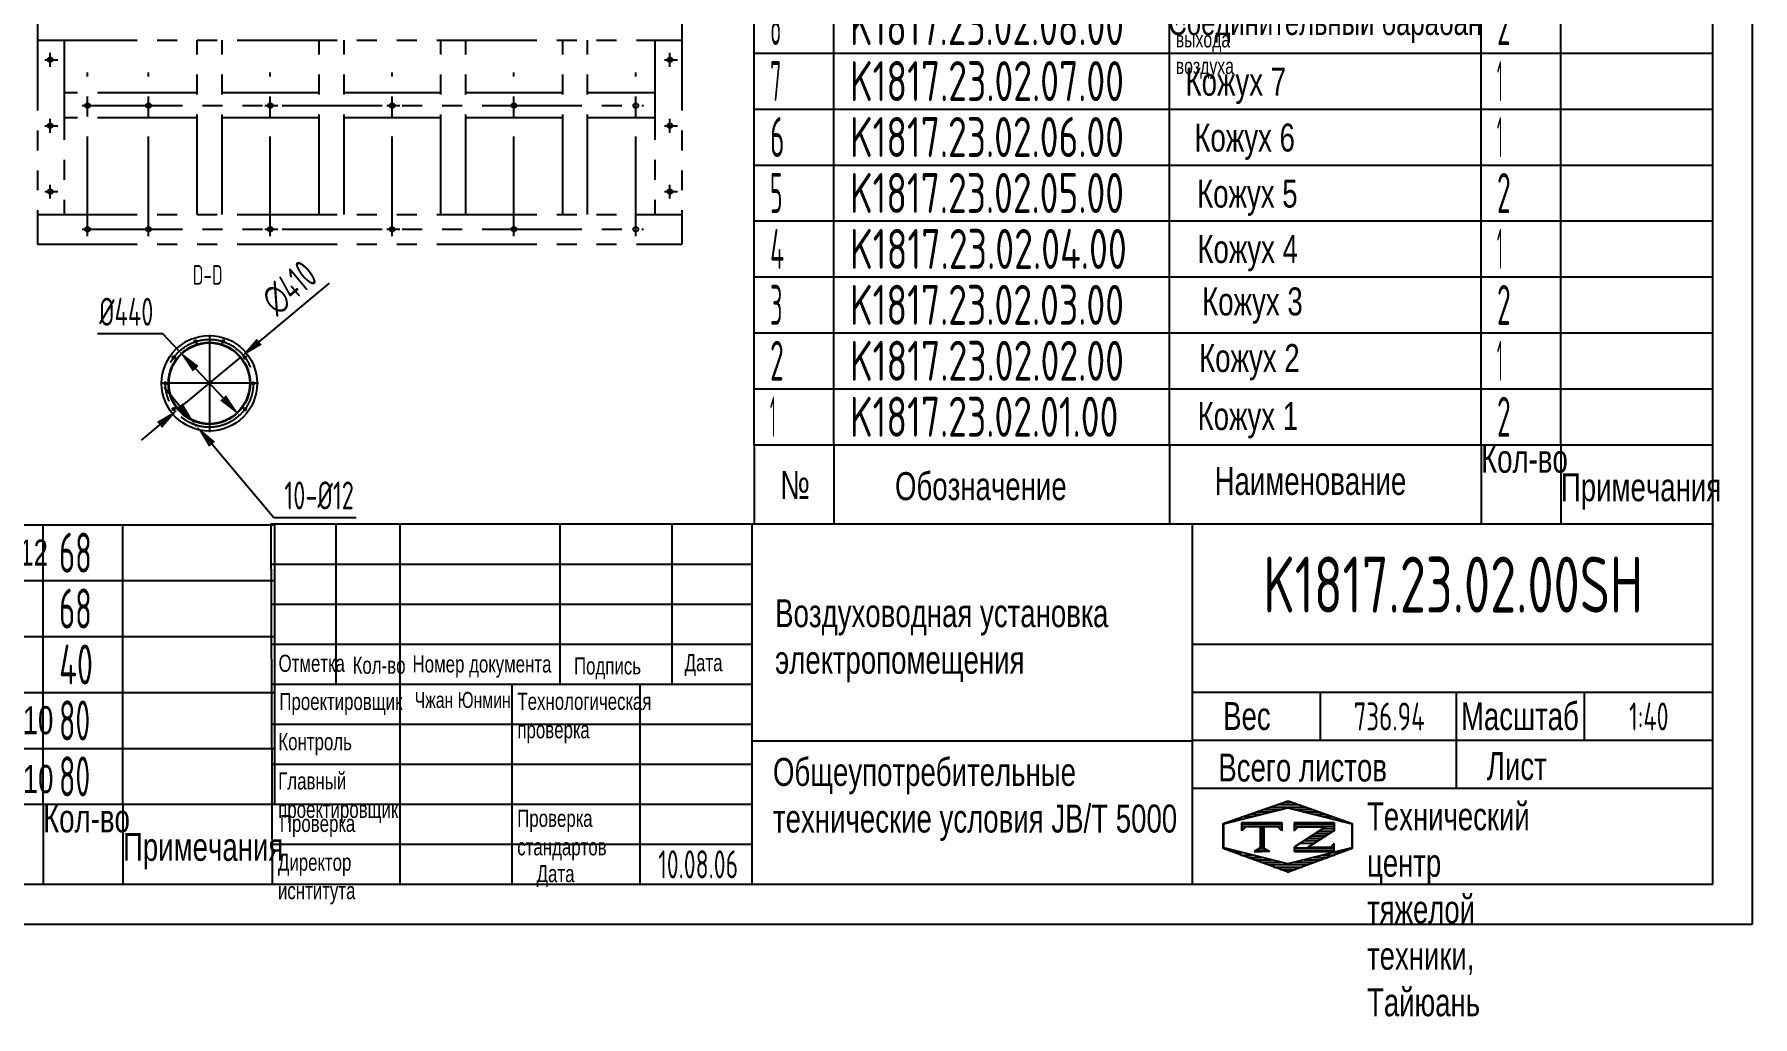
# Model space of a CAD drawing. Header units: millimetres. Extents: x 0 to 16800, y -462 to 11880.
# Drawn here: x 8196 to 16800, y -462 to 4454 of the extents above; entities that cross this region are included whole.
import ezdxf
from ezdxf.enums import TextEntityAlignment as Align

# ---------------------------------------------------------------- set-up
doc = ezdxf.new("R2010")
doc.units = ezdxf.units.MM
doc.header["$LTSCALE"] = 400
for name, pattern in [('F', [0.75, 0.5, -0.25]), ('G', [2, 1.25, -0.25, 0.25, -0.25]), ('K', [2.5, 1.25, -0.25, 0.25, -0.25, 0.25, -0.25])]:
    doc.linetypes.add(name, pattern=pattern)
for name, color, linetype in [('01', 7, 'Continuous'), ('02', 1, 'Continuous'), ('04', 2, 'F'), ('05', 142, 'G'), ('07', 6, 'K'), ('08', 1, 'Continuous'), ('11', 3, 'Continuous'), ('THICK', 7, 'Continuous')]:
    doc.layers.add(name, color=color, linetype=linetype)
doc.styles.get("Standard").update_dxf_attribs({"font": 'isocp', "width": 0.707, "bigfont": 'intecad.shx'})
doc.dimstyles.new('INTE', dxfattribs={"dimscale": 40, "dimtxt": 3.5, "dimasz": 3, "dimexe": 3, "dimexo": 0, "dimgap": 1, "dimtad": 1, "dimdec": 0, "dimdsep": 46, "dimtxsty": 'Standard', "dimcen": 0, "dimclrd": 1, "dimclre": 1, "dimclrt": 3, "dimaunit": 1, "dimadec": 0, "dimazin": 0, "dimtfac": 1, "dimtmove": 0, "dimatfit": 0, "dimfxl": 1, "dimarcsym": 0})
doc.dimstyles.new('inte_cir_cir7', dxfattribs={"dimscale": 40, "dimtxt": 3.5, "dimasz": 3, "dimexe": 3, "dimexo": 0, "dimgap": 1, "dimtad": 1, "dimtoh": 1, "dimdec": 0, "dimdsep": 46, "dimtxsty": 'Standard', "dimcen": 0, "dimclrd": 1, "dimclre": 1, "dimclrt": 3, "dimadec": 0, "dimazin": 0, "dimtfac": 1, "dimtdec": 0, "dimtmove": 0, "dimatfit": 2, "dimfxl": 1, "dimarcsym": 0})

# ---------------------------------------------------------------- blocks, each defined once
blk = doc.blocks.new('*D78')
at = {"layer": '08', "color": 1, "lineweight": -2}
for p, q in [((8923.1, 2594.4), (8845.5, 2686)), ((9000.6, 2502.9), (9008.4, 2493.7)), ((9086, 2402.2), (9395.8, 2036.4)), ((9395.8, 2036.4), (9808, 2036.4))]:
    blk.add_line(p, q, dxfattribs=at)
at = {"layer": '08', "color": 1}
for points in [[(8938.3, 2607.4), (8907.8, 2581.5), (9000.6, 2502.9)], [(9101.2, 2415.1), (9070.7, 2389.2), (9008.4, 2493.7)]]:
    blk.add_solid(points, dxfattribs=at)
at = {"layer": 'Defpoints', "color": 0}
for p in [(9000.6, 2502.9), (9008.4, 2493.7)]:
    blk.add_point(p, dxfattribs=at)
at = {"layer": '08', "color": 3, "insert": (9621.9, 2146.4), "char_height": 140, "attachment_point": 5}
blk.add_mtext('10-%%C12', dxfattribs=at)
blk = doc.blocks.new('*D79')
at = {"layer": '08', "color": 1, "lineweight": -2}
for p, q in [((8840, 2955.6), (8512.8, 2955.6)), ((8922, 2868), (8840, 2955.6)), ((9140.9, 2634.6), (9004.1, 2780.5))]:
    blk.add_line(p, q, dxfattribs=at)
at = {"layer": '08', "color": 1}
for points in [[(9018.7, 2794.1), (8989.5, 2766.8), (8922, 2868)], [(9155.5, 2648.2), (9126.3, 2620.9), (9223, 2547)]]:
    blk.add_solid(points, dxfattribs=at)
at = {"layer": 'Defpoints', "color": 0}
for p in [(8922, 2868), (9223, 2547)]:
    blk.add_point(p, dxfattribs=at)
at = {"layer": '08', "color": 3, "insert": (8656.4, 3065.6), "char_height": 140, "attachment_point": 5}
blk.add_mtext('%%C440', dxfattribs=at)
blk = doc.blocks.new('ERW')
at = {"layer": '07', "color": 6, "linetype": 'K'}
for p, q in [((42461.2, 803), (42461.2, -366)), ((45687.2, 803), (45687.2, -366)), ((42461.2, 655), (45687.2, 655)), ((42595.2, 655), (42595.2, -218)), ((43261.2, -218), (43261.2, 655)), ((43386.2, -218), (43386.2, 655)), ((43871.2, -218), (43871.2, 655)), ((43996.2, -218), (43996.2, 655)), ((44481.2, -218), (44481.2, 655)), ((44606.2, -218), (44606.2, 655)), ((45091.2, -218), (45091.2, 655)), ((45216.2, -218), (45216.2, 655)), ((45553.2, 655), (45553.2, -218)), ((42498.1, 556.5), (42563, 556.5)), ((42525.2, 521.4), (42525.2, 590.7)), ((45601.1, 556.5), (45666, 556.5)), ((45628.2, 521.4), (45628.2, 590.7)), ((42712.2, -327.1), (42712.2, 493.3)), ((43017.2, -327.1), (43017.2, 493.3)), ((43627.2, -327.1), (43627.2, 493.3)), ((44237.2, -327.1), (44237.2, 493.3)), ((44847.2, -327.1), (44847.2, 493.3)), ((45457.2, -327.1), (45457.2, 493.3)), ((43261.2, 391), (42595.2, 391)), ((42712.2, 291.9), (42712.2, 361.2)), ((43017.2, 291.9), (43017.2, 361.2)), ((43871.2, 391), (43386.2, 391)), ((43627.2, 291.9), (43627.2, 361.2)), ((44481.2, 391), (43996.2, 391)), ((44237.2, 291.9), (44237.2, 361.2)), ((45091.2, 391), (44606.2, 391)), ((44847.2, 291.9), (44847.2, 361.2)), ((45553.2, 391), (45216.2, 391)), ((45457.2, 291.9), (45457.2, 361.2)), ((42525.2, 191.4), (42525.2, 260.7)), ((43261.2, 266), (42595.2, 266)), ((42685.1, 327), (42750, 327)), ((42687.2, 327), (45495, 327)), ((42990.1, 327), (43055, 327)), ((43871.2, 266), (43386.2, 266)), ((43600.1, 327), (43665, 327)), ((44481.2, 266), (43996.2, 266)), ((44210.1, 327), (44275, 327)), ((45091.2, 266), (44606.2, 266)), ((44820.1, 327), (44885, 327)), ((45553.2, 266), (45216.2, 266)), ((45628.2, 191.4), (45628.2, 260.7)), ((42498.1, 226.5), (42563, 226.5)), ((45601.1, 226.5), (45666, 226.5)), ((42525.2, -138.6), (42525.2, -69.3)), ((45628.2, -138.6), (45628.2, -69.3)), ((42498.1, -103.5), (42563, -103.5)), ((45601.1, -103.5), (45666, -103.5)), ((42461.2, -218), (45687.2, -218)), ((42685.1, -292), (42750, -292)), ((42687.2, -292), (45495, -292)), ((42990.1, -292), (43055, -292)), ((43600.1, -292), (43665, -292)), ((44210.1, -292), (44275, -292)), ((44820.1, -292), (44885, -292)), ((42461.2, -366), (45687.2, -366))]:
    blk.add_line(p, q, dxfattribs=at)
for centre in [(42525.2, 556.5), (45628.2, 556.5), (42712.2, 327), (43017.2, 327), (43627.2, 327), (44237.2, 327), (44847.2, 327), (45457.2, 327), (42525.2, 226.5), (45628.2, 226.5), (42525.2, -103.5), (45628.2, -103.5), (42712.2, -292), (43017.2, -292), (43627.2, -292), (44237.2, -292), (44847.2, -292), (45457.2, -292)]:
    blk.add_circle(centre, 12, dxfattribs=at)
blk = doc.blocks.new('*D179')
at = {"layer": '08', "color": 1, "lineweight": -2}
for p, q in [((9322.1, 2915.6), (9673.5, 3208.6)), ((8915.1, 2576.2), (9230, 2838.8)), ((8822.9, 2499.4), (8730.7, 2422.5))]:
    blk.add_line(p, q, dxfattribs=at)
at = {"layer": '08', "color": 1}
for points in [[(9309.3, 2931), (9334.9, 2900.3), (9230, 2838.8)], [(8810.1, 2514.8), (8835.7, 2484), (8915.1, 2576.2)]]:
    blk.add_solid(points, dxfattribs=at)
at = {"layer": 'Defpoints', "color": 0}
for p in [(9230, 2838.8), (8915.1, 2576.2)]:
    blk.add_point(p, dxfattribs=at)
at = {"layer": '08', "color": 3, "insert": (9473.4, 3185), "char_height": 140, "attachment_point": 5, "rotation": 39.81932}
blk.add_mtext('∅410', dxfattribs=at)
blk = doc.blocks.new('*U190')
at = {"layer": '01'}
for points in [[(415, 5), (415, 292)], [(25, 5), (415, 5)]]:
    blk.add_lwpolyline(points, dxfattribs=at)
at = {"layer": '02'}
for points in [[(420, 0), (420, 297)], [(0, 0), (420, 0)]]:
    blk.add_lwpolyline(points, dxfattribs=at)
blk = doc.blocks.new('*U193')
at = {"layer": '01'}
for p, q in [((0, -280), (0, 0)), ((4800, -280), (4800, 0))]:
    blk.add_line(p, q, dxfattribs=at)
at = {"layer": '02'}
for p, q in [((0, 0), (400, 0)), ((400, -280), (400, 0)), ((400, 0), (2080, 0)), ((2080, -280), (2080, 0)), ((2080, 0), (3640, 0)), ((3640, -280), (3640, 0)), ((3640, 0), (4040, 0)), ((4040, -280), (4040, 0)), ((4040, 0), (4800, 0))]:
    blk.add_line(p, q, dxfattribs=at)
blk = doc.blocks.new('*U194')
at = {"layer": '01'}
for p, q in [((0, -280), (0, 0)), ((4800, -280), (4800, 0))]:
    blk.add_line(p, q, dxfattribs=at)
at = {"layer": '02'}
for p, q in [((0, 0), (400, 0)), ((400, -280), (400, 0)), ((400, 0), (2080, 0)), ((2080, -280), (2080, 0)), ((2080, 0), (3640, 0)), ((3640, -280), (3640, 0)), ((3640, 0), (4040, 0)), ((4040, -280), (4040, 0)), ((4040, 0), (4800, 0))]:
    blk.add_line(p, q, dxfattribs=at)
blk = doc.blocks.new('*U195')
at = {"layer": '01'}
for p, q in [((0, -280), (0, 0)), ((4800, -280), (4800, 0))]:
    blk.add_line(p, q, dxfattribs=at)
at = {"layer": '02'}
for p, q in [((0, 0), (400, 0)), ((400, -280), (400, 0)), ((400, 0), (2080, 0)), ((2080, -280), (2080, 0)), ((2080, 0), (3640, 0)), ((3640, -280), (3640, 0)), ((3640, 0), (4040, 0)), ((4040, -280), (4040, 0)), ((4040, 0), (4800, 0))]:
    blk.add_line(p, q, dxfattribs=at)
blk = doc.blocks.new('*U196')
at = {"layer": '01'}
for p, q in [((0, -280), (0, 0)), ((4800, -280), (4800, 0))]:
    blk.add_line(p, q, dxfattribs=at)
at = {"layer": '02'}
for p, q in [((0, 0), (400, 0)), ((400, -280), (400, 0)), ((400, 0), (2080, 0)), ((2080, -280), (2080, 0)), ((2080, 0), (3640, 0)), ((3640, -280), (3640, 0)), ((3640, 0), (4040, 0)), ((4040, -280), (4040, 0)), ((4040, 0), (4800, 0))]:
    blk.add_line(p, q, dxfattribs=at)
blk = doc.blocks.new('*U197')
at = {"layer": '01'}
for p, q in [((0, -280), (0, 0)), ((4800, -280), (4800, 0))]:
    blk.add_line(p, q, dxfattribs=at)
at = {"layer": '02'}
for p, q in [((0, 0), (400, 0)), ((400, -280), (400, 0)), ((400, 0), (2080, 0)), ((2080, -280), (2080, 0)), ((2080, 0), (3640, 0)), ((3640, -280), (3640, 0)), ((3640, 0), (4040, 0)), ((4040, -280), (4040, 0)), ((4040, 0), (4800, 0))]:
    blk.add_line(p, q, dxfattribs=at)
blk = doc.blocks.new('*U198')
at = {"layer": '01'}
for p, q in [((0, -280), (0, 0)), ((4800, -280), (4800, 0))]:
    blk.add_line(p, q, dxfattribs=at)
at = {"layer": '02'}
for p, q in [((0, 0), (400, 0)), ((400, -280), (400, 0)), ((400, 0), (2080, 0)), ((2080, -280), (2080, 0)), ((2080, 0), (3640, 0)), ((3640, -280), (3640, 0)), ((3640, 0), (4040, 0)), ((4040, -280), (4040, 0)), ((4040, 0), (4800, 0))]:
    blk.add_line(p, q, dxfattribs=at)
blk = doc.blocks.new('*U199')
at = {"layer": '01'}
for p, q in [((0, -280), (0, 0)), ((4800, -280), (4800, 0))]:
    blk.add_line(p, q, dxfattribs=at)
at = {"layer": '02'}
for p, q in [((0, 0), (400, 0)), ((400, -280), (400, 0)), ((400, 0), (2080, 0)), ((2080, -280), (2080, 0)), ((2080, 0), (3640, 0)), ((3640, -280), (3640, 0)), ((3640, 0), (4040, 0)), ((4040, -280), (4040, 0)), ((4040, 0), (4800, 0))]:
    blk.add_line(p, q, dxfattribs=at)
blk = doc.blocks.new('*U200')
at = {"layer": '01'}
for p, q in [((0, -280), (0, 0)), ((4800, -280), (4800, 0))]:
    blk.add_line(p, q, dxfattribs=at)
at = {"layer": '02'}
for p, q in [((0, 0), (400, 0)), ((400, -280), (400, 0)), ((400, 0), (2080, 0)), ((2080, -280), (2080, 0)), ((2080, 0), (3640, 0)), ((3640, -280), (3640, 0)), ((3640, 0), (4040, 0)), ((4040, -280), (4040, 0)), ((4040, 0), (4800, 0))]:
    blk.add_line(p, q, dxfattribs=at)
blk = doc.blocks.new('*U215')
at = {"layer": '01'}
for p, q in [((0, -280), (0, 0)), ((4800, -280), (4800, 0))]:
    blk.add_line(p, q, dxfattribs=at)
at = {"layer": '02'}
for p, q in [((0, 0), (400, 0)), ((400, -280), (400, 0)), ((400, 0), (2080, 0)), ((2080, -280), (2080, 0)), ((2080, 0), (3640, 0)), ((3640, -280), (3640, 0)), ((3640, 0), (4040, 0)), ((4040, -280), (4040, 0)), ((4040, 0), (4800, 0))]:
    blk.add_line(p, q, dxfattribs=at)
blk = doc.blocks.new('*U216')
at = {"layer": '01'}
for p, q in [((0, -280), (0, 0)), ((4800, -280), (4800, 0))]:
    blk.add_line(p, q, dxfattribs=at)
at = {"layer": '02'}
for p, q in [((0, 0), (400, 0)), ((400, -280), (400, 0)), ((400, 0), (2080, 0)), ((2080, -280), (2080, 0)), ((2080, 0), (3640, 0)), ((3640, -280), (3640, 0)), ((3640, 0), (4040, 0)), ((4040, -280), (4040, 0)), ((4040, 0), (4800, 0))]:
    blk.add_line(p, q, dxfattribs=at)
blk = doc.blocks.new('*U217')
at = {"layer": '01'}
for p, q in [((0, -280), (0, 0)), ((4800, -280), (4800, 0))]:
    blk.add_line(p, q, dxfattribs=at)
at = {"layer": '02'}
for p, q in [((0, 0), (400, 0)), ((400, -280), (400, 0)), ((400, 0), (2080, 0)), ((2080, -280), (2080, 0)), ((2080, 0), (3640, 0)), ((3640, -280), (3640, 0)), ((3640, 0), (4040, 0)), ((4040, -280), (4040, 0)), ((4040, 0), (4800, 0))]:
    blk.add_line(p, q, dxfattribs=at)
blk = doc.blocks.new('*U218')
at = {"layer": '01'}
for p, q in [((0, -280), (0, 0)), ((4800, -280), (4800, 0))]:
    blk.add_line(p, q, dxfattribs=at)
at = {"layer": '02'}
for p, q in [((0, 0), (400, 0)), ((400, -280), (400, 0)), ((400, 0), (2080, 0)), ((2080, -280), (2080, 0)), ((2080, 0), (3640, 0)), ((3640, -280), (3640, 0)), ((3640, 0), (4040, 0)), ((4040, -280), (4040, 0)), ((4040, 0), (4800, 0))]:
    blk.add_line(p, q, dxfattribs=at)
blk = doc.blocks.new('*U219')
at = {"layer": '01'}
for p, q in [((0, -280), (0, 0)), ((0, 0), (400, 0)), ((400, 0), (2080, 0)), ((2080, 0), (3640, 0)), ((3640, 0), (4040, 0)), ((4040, 0), (4800, 0)), ((4800, -280), (4800, 0))]:
    blk.add_line(p, q, dxfattribs=at)
at = {"layer": '02'}
for p, q in [((400, -280), (400, 0)), ((2080, -280), (2080, 0)), ((3640, -280), (3640, 0)), ((4040, -280), (4040, 0))]:
    blk.add_line(p, q, dxfattribs=at)
blk = doc.blocks.new('*X223')
at = {"color": 0}
for p, q in [((127.06, 7.8), (132.06, 7.8)), ((127.06, 7.5), (132.06, 7.5)), ((127.06, 7.2), (127.32, 7.2)), ((129.7, 6.6), (131.51, 6.6)), ((130.16, 6.9), (131.98, 6.9)), ((130.62, 7.2), (132.06, 7.2)), ((127.84, 5.4), (129.64, 5.4)), ((128.3, 5.7), (130.1, 5.7)), ((128.77, 6), (130.57, 6)), ((129.23, 6.3), (131.04, 6.3))]:
    blk.add_line(p, q, dxfattribs=at)
blk = doc.blocks.new('*X224')
at = {"color": 0}
for p, q in [((127.06, 4.8), (132.06, 4.8)), ((127.06, 4.5), (132.06, 4.5)), ((131.84, 5.1), (132.06, 5.1))]:
    blk.add_line(p, q, dxfattribs=at)
blk = doc.blocks.new('*X222')
at = {"color": 0}
for p, q in [((122.34, 4.5), (123.72, 4.5)), ((122.82, 4.8), (123.24, 4.8))]:
    blk.add_line(p, q, dxfattribs=at)
blk = doc.blocks.new('*X221')
at = {"color": 0}
for p, q in [((120.53, 7.8), (125.53, 7.8)), ((120.53, 7.5), (125.53, 7.5)), ((120.53, 7.2), (120.79, 7.2)), ((125.27, 7.2), (125.53, 7.2))]:
    blk.add_line(p, q, dxfattribs=at)
blk = doc.blocks.new('*X220')
at = {"color": 0}
for p, q in [((120.66, 8.7), (121.92, 8.7)), ((121.52, 9), (123.12, 9)), ((122.38, 9.3), (124.32, 9.3)), ((123.24, 9.6), (125.52, 9.6)), ((124.1, 9.9), (128.52, 9.9)), ((124.97, 10.2), (127.67, 10.2)), ((125.83, 10.5), (126.82, 10.5)), ((127.02, 9.6), (129.37, 9.6)), ((128.22, 9.3), (130.22, 9.3)), ((129.42, 9), (131.07, 9)), ((130.62, 8.7), (131.92, 8.7)), ((118.22, 7.8), (118.32, 7.8)), ((118.22, 7.5), (118.27, 7.5)), ((118.22, 7.2), (118.27, 7.2)), ((118.22, 6.9), (118.27, 6.9)), ((118.22, 6.6), (118.27, 6.6)), ((118.94, 8.1), (119.52, 8.1)), ((119.8, 8.4), (120.72, 8.4)), ((131.82, 8.4), (132.77, 8.4)), ((133.02, 8.1), (133.62, 8.1)), ((134.22, 7.8), (134.32, 7.8)), ((134.27, 7.5), (134.32, 7.5)), ((134.27, 7.2), (134.32, 7.2)), ((134.27, 6.9), (134.32, 6.9)), ((134.27, 6.6), (134.32, 6.6)), ((118.22, 6.3), (118.27, 6.3)), ((118.22, 6), (118.27, 6)), ((118.22, 5.7), (118.27, 5.7)), ((118.22, 5.4), (118.27, 5.4)), ((118.22, 5.1), (118.27, 5.1)), ((118.22, 4.8), (118.27, 4.8)), ((118.79, 4.5), (119.42, 4.5)), ((133.12, 4.5), (133.76, 4.5)), ((134.27, 6.3), (134.32, 6.3)), ((134.27, 6), (134.32, 6)), ((134.27, 5.7), (134.32, 5.7)), ((134.27, 5.4), (134.32, 5.4)), ((134.27, 5.1), (134.32, 5.1)), ((134.27, 4.8), (134.32, 4.8)), ((119.61, 4.2), (120.62, 4.2)), ((120.43, 3.9), (121.82, 3.9)), ((121.26, 3.6), (123.02, 3.6)), ((122.08, 3.3), (124.22, 3.3)), ((122.91, 3), (125.42, 3)), ((123.73, 2.7), (128.89, 2.7)), ((124.55, 2.4), (128.07, 2.4)), ((127.12, 3), (129.7, 3)), ((128.32, 3.3), (130.51, 3.3)), ((129.52, 3.6), (131.32, 3.6)), ((130.72, 3.9), (132.14, 3.9)), ((131.92, 4.2), (132.95, 4.2)), ((125.38, 2.1), (127.26, 2.1)), ((126.2, 1.8), (126.45, 1.8))]:
    blk.add_line(p, q, dxfattribs=at)

msp = doc.modelspace()

# ---------------------------------------------------------------- hatches: boundary and pattern name
at = {"layer": '02', "linetype": 'Continuous'}
h = msp.add_hatch(dxfattribs=at)
h.set_pattern_fill('LINE', color=1, scale=5, angle=45, style=0)
h.set_pattern_definition([(45, (-4227.1, -633.603), (-11.22532, 11.22532), [])])
h.paths.add_polyline_path([(9274.5, 2707.5), (9277.5, 2707.5, 0.414214), (9072.5, 2912.5), (9072.5, 2909.5, -0.414214)])
h.paths.add_polyline_path([(9072.5, 2505.5), (9072.5, 2502.5, 0.414214), (9277.5, 2707.5), (9274.5, 2707.5, -0.414214)])
h.paths.add_polyline_path([(8870.5, 2707.5), (8867.5, 2707.5, 0.414214), (9072.5, 2502.5), (9072.5, 2505.5, -0.414214)])
h.paths.add_polyline_path([(9072.5, 2909.5), (9072.5, 2912.5, 0.414214), (8867.5, 2707.5), (8870.5, 2707.5, -0.414214)])

# ---------------------------------------------------------------- linework, layer by layer
msp.add_circle((9072.5, 2707.5), 239)
at = {"layer": '01'}
for p, q in [((11800, 2400), (16600, 2400)), ((11800, 2400), (11800, 2003.4)), ((12200, 2400), (12200, 2003.4)), ((13880, 2400), (13880, 2003.4)), ((15440, 2400), (15440, 2003.4)), ((15840, 2400), (15840, 2003.4)), ((4600, 600), (9417.1, 600.8)), ((8240, 600), (8240, 200)), ((8640, 600), (8640, 200))]:
    msp.add_line(p, q, dxfattribs=at)
for radius in [205, 202]:
    msp.add_circle((9072.5, 2707.5), radius, dxfattribs=at)
at = {"layer": '01', "color": 7, "linetype": 'Continuous'}
for centre in [(8894.5, 2836.8), (9004.5, 2916.7), (9140.5, 2916.7), (9250.5, 2836.8), (8852.5, 2707.5), (9292.5, 2707.5), (8894.5, 2578.2), (9250.5, 2578.2)]:
    msp.add_circle(centre, 6, dxfattribs=at)
at = {"layer": '01'}
for p in [(16600, 2000), (16600, 1999.3), (16600, 1995.2), (16600, 1994.5), (9400, 200)]:
    msp.add_point(p, dxfattribs=at)
at = {"layer": '05', "color": 4, "linetype": 'G'}
for p, q in [((9001.4, 2926.3), (9007.6, 2907.2)), ((9072.5, 2950.8), (9072.5, 2463.4)), ((9072.5, 2950.8), (9072.5, 2463.4)), ((9143.6, 2926.3), (9137.4, 2907.2)), ((8886.4, 2842.7), (8902.6, 2830.9)), ((9258.6, 2842.7), (9242.4, 2830.9)), ((8842.5, 2707.5), (8862.5, 2707.5)), ((9302.5, 2707.5), (9282.5, 2707.5)), ((8886.4, 2572.3), (8902.6, 2584.1)), ((9258.6, 2572.3), (9242.4, 2584.1))]:
    msp.add_line(p, q, dxfattribs=at)
at = {"layer": '05'}
msp.add_line((9317.7, 2707.5), (8827.3, 2707.5), dxfattribs=at)
msp.add_line((9317.7, 2707.5), (8827.3, 2707.5), dxfattribs=at)
at = {"layer": '05', "color": 4, "linetype": 'G'}
msp.add_circle((9072.5, 2707.5), 220, dxfattribs=at)
at = {"layer": 'THICK'}
for p, q in [((9380.8, 2003.4), (9386.3, 200)), ((9380.8, 2003.4), (16600, 2003.4)), ((9706.8, 2002.6), (9706.8, 2003.4)), ((9706.9, 1201.9), (9706.9, 2003.4)), ((10027.5, 200), (10027.5, 2003.4)), ((10829, 1201.9), (10829, 2003.4)), ((11390.1, 1201.9), (11390.1, 2003.4)), ((11790.9, 200), (11790.9, 2003.4)), ((13995, 200), (13995, 2003.4)), ((16600, 200), (16600, 2003.4)), ((9386.3, 1402.3), (11790.9, 1402.3)), ((13995, 1402.3), (16600, 1402.3)), ((9386.3, 1201.9), (11790.9, 1201.9)), ((10588.6, 200), (10588.6, 1201.9)), ((11229.8, 200), (11229.8, 1201.9)), ((13995, 1161.8), (16600, 1161.8)), ((14636.3, 921.4), (14636.3, 1161.8)), ((15317.6, 680.9), (15317.6, 1161.8)), ((15958.8, 921.4), (15958.8, 1161.8)), ((11790.9, 917.9), (13995, 917.9)), ((13995, 921.4), (16600, 921.4)), ((13995, 680.9), (16600, 680.9)), ((9386.3, 200), (16600, 200))]:
    msp.add_line(p, q, dxfattribs=at)
at = {"layer": 'THICK', "color": 3}
for p, q in [((9386.3, 1803), (11790.9, 1803)), ((9386.3, 1602.7), (11790.9, 1602.7)), ((9386.3, 1001.5), (11790.9, 1001.5)), ((9386.3, 801.1), (11790.9, 801.1)), ((14149.4, 504.8), (14474.2, 618)), ((14474.2, 618), (14794.8, 504.8)), ((9386.3, 600.8), (11790.9, 600.8)), ((14151.5, 502.3), (14472.1, 582.4)), ((14472.1, 582.4), (14792.8, 502.3)), ((14149.4, 378.8), (14149.4, 504.8)), ((14151.5, 382), (14151.5, 502.3)), ((14242.1, 468.5), (14242.1, 508.6)), ((14242.1, 508.6), (14442.4, 508.6)), ((14262.1, 488.5), (14242.1, 468.5)), ((14422.4, 488.5), (14262.1, 488.5)), ((14333.5, 488.7), (14333.5, 378.8)), ((14342.3, 488.7), (14342.3, 378.8)), ((14352.3, 488.7), (14352.3, 378.8)), ((14442.4, 468.5), (14422.4, 488.5)), ((14442.4, 508.6), (14442.4, 468.5)), ((14503.8, 508.6), (14503.8, 468.5)), ((14503.8, 508.6), (14704.2, 508.6)), ((14503.8, 468.5), (14523.8, 488.5)), ((14661.6, 488.5), (14503.8, 386.4)), ((14523.8, 488.5), (14661.6, 488.5)), ((14704.2, 468.9), (14601.5, 403.2)), ((14704.2, 508.6), (14704.2, 468.5)), ((14792.8, 502.3), (14792.8, 382)), ((14794.8, 504.8), (14794.8, 378.8)), ((9386.3, 400.4), (11790.9, 400.4)), ((14474.2, 260.6), (14149.4, 378.8)), ((14472.1, 301.9), (14151.5, 382)), ((14342.3, 388), (14303.4, 363.5)), ((14303.4, 363.5), (14342.3, 363.5)), ((14342.3, 388), (14381.1, 363.5)), ((14381.1, 363.5), (14342.3, 363.5)), ((14792.8, 382), (14472.1, 301.9)), ((14794.8, 378.8), (14474.2, 260.6)), ((14503.8, 386.4), (14503.8, 363.5)), ((14503.8, 363.5), (14704.2, 363.5)), ((14601.5, 403.2), (14570.9, 383.6)), ((14684.1, 383.6), (14570.9, 383.6)), ((14704.2, 403.6), (14684.1, 383.6)), ((14704.2, 363.5), (14704.2, 403.6))]:
    msp.add_line(p, q, dxfattribs=at)
for p in [(9386.3, 400.4), (9386.3, 200)]:
    msp.add_point(p, dxfattribs=at)

# ---------------------------------------------------------------- block references
at = {"layer": '04'}
msp.add_blockref('ERW', (-34249.5, 3770.4), dxfattribs=at)
at = {"layer": '05', "xscale": 40, "yscale": 40, "zscale": 40}
msp.add_blockref('*U190', (0, 0), dxfattribs=at)
at = {"layer": '05'}
for name, p in [('*U200', (11800, 4640)), ('*U199', (11800, 4360)), ('*U198', (11800, 4080)), ('*U197', (11800, 3800)), ('*U196', (11800, 3520)), ('*U195', (11800, 3240)), ('*U194', (11800, 2960)), ('*U193', (11800, 2680)), ('*U219', (4600, 2000)), ('*U218', (4600, 1720)), ('*U217', (4600, 1440)), ('*U216', (4600, 1160)), ('*U215', (4600, 880))]:
    msp.add_blockref(name, p, dxfattribs=at)
at = {"layer": 'THICK', "color": 3, "xscale": 40.07616838704661, "yscale": 40.07616838703098, "zscale": 40.07616838703088}
for name in ['*X220', '*X221', '*X223', '*X222', '*X224']:
    msp.add_blockref(name, (9411.6, 190.2), dxfattribs=at)

# ---------------------------------------------------------------- texts
at = {"insert": (10100.7, 1162.7), "char_height": 79.968, "attachment_point": 1}
msp.add_mtext('{\\fArial|b0|i0|c204|p34;\\C3;Чжан Юнмин}', dxfattribs=at)
at = {"layer": '01', "attachment_point": 1}
for s, insert, char_height in [('{\\fArial|b0|i0|c204|p34;Отметка}', (9419, 1348.9), 85.453), ('{\\fArial|b0|i0|c204|p34;Кол-во}', (9789.6, 1339.1), 85.453), ('{\\fArial|b0|i0|c204|p34;Номер документа}', (10089.8, 1345.6), 85.453), ('{\\fArial|b0|i0|c204|p34;Подпись}', (10898.1, 1335.8), 85.453), ('{\\fArial|b0|i0|c204|p34;Дата}', (11452.3, 1352.2), 85.453), ('{\\fArial|b0|i0|c204|p34;Проектировщик}', (9422.8, 1158), 85.453), ('{\\fArial|b0|i0|c204|p34;Технологическая\\Pпроверка}', (10614.8, 1158.7), 85.453), ('{\\fArial|b0|i0|c204|p34;Вес}', (14149, 1112.1), 139.572), ('{\\fArial|b0|i0|c204|p34;Контроль}', (9417.9, 956.7), 85.453), ('{\\fArial|b0|i0|c204|p34;Главный\\Pпроектировщик}', (9417.1, 760.1), 85.453), ('{\\fArial|b0|i0|c204|p34;Проверка}', (9425.5, 547.5), 85.453), ('{\\fArial|b0|i0|c204|p34;Проверка\\Pстандартов}', (10614, 572.9), 85.453), ('{\\fArial|b0|i0|c204|p34;Директор\\Pиснтитута}', (9415.8, 353.4), 85.453), ('{\\fArial|b0|i0|c204|p34;Дата}', (10711.1, 296.3), 85.453)]:
    msp.add_mtext(s, dxfattribs=dict(at, insert=insert, char_height=char_height))
at = {"layer": '01', "insert": (14869.3, 610.1), "char_height": 139.572, "width": 6.559, "attachment_point": 1}
msp.add_mtext('{\\fArial|b0|i0|c204|p34;Технический центр\\Pтяжелой техники, Тайюань}', dxfattribs=at)
at = {"layer": '05', "attachment_point": 1}
for s, insert, char_height, width in [('{\\fArial|b0|i0|c204|p34;\\C3;Мягкий трубопровод для выхода воздуха}', (13911.5, 4868.7), 80, 5.751), ('{\\fArial|b0|i0|c204|p34;\\C0;Лист}', (15468.9, 861.8), 140, 3.624)]:
    msp.add_mtext(s, dxfattribs=dict(at, insert=insert, char_height=char_height, width=width))
for s, insert, char_height in [('{\\fArial|b0|i0|c204|p34;\\C3;Соединительный барабан}', (13874.2, 4580.7), 130), ('{\\fArial|b0|i0|c204|p34;\\C3;Кожух 7}', (13960.5, 4287.2), 140), ('{\\fArial|b0|i0|c204|p34;\\C3;Кожух 6}', (14004.6, 4007.5), 140), ('{\\fArial|b0|i0|c204|p34;\\C3;Кожух 5}', (14018.2, 3727.2), 140), ('{\\fArial|b0|i0|c204|p34;\\C3;Кожух 4}', (14019.8, 3449.8), 140), ('{\\fArial|b0|i0|c204|p34;\\C3;Кожух 3}', (14043.7, 3187.3), 140), ('{\\fArial|b0|i0|c204|p34;\\C3;Кожух 2}', (14028.4, 2904.2), 140), ('{\\fArial|b0|i0|c204|p34;\\C3;Кожух 1}', (14020.8, 2613.5), 140), ('{\\fArial|b0|i0|c204|p34;\\C0;Кол-во}', (15440, 2400), 140), ('{\\fArial|b0|i0|c204|p34;\\C0;№}', (11930.9, 2269.3), 140), ('{\\fArial|b0|i0|c204|p34;\\C0;Обозначение}', (12505.6, 2262.8), 140), ('{\\fArial|b0|i0|c204|p34;\\C0;Наименование}', (14105.8, 2288.9), 140), ('{\\fArial|b0|i0|c204|p34;\\C0;Примечания}', (15840, 2257.6), 140), ('{\\fArial|b0|i0|c204|p34;\\C3;Прокладочное кольцо 12}', (6771.2, 1925.2), 130), ('{\\fArial|b0|i0|c204|p34;\\C3;Воздуховодная установка\\Pэлектропомещения}', (11905.5, 1627.1), 140), ('{\\fArial|b0|i0|c204|p34;\\C0;Масштаб}', (15339.6, 1111.4), 139.628), ('{\\fArial|b0|i0|c204|p34;\\C3;Прокладочное кольцо 10}', (6683.6, 1091.4), 140), ('{\\fArial|b0|i0|c204|p34;\\C3;Прокладочное кольцо 10}', (6684.1, 797), 140), ('{\\fArial|b0|i0|c204|p34;\\C0;Общеупотребительные \\Pтехнические условия \\fArial|b0|i0|c0|p34;JB/T 5000}', (11894.6, 832.5), 140), ('{\\fArial|b0|i0|c204|p34;\\C0;Всего листов}', (14124.4, 854.6), 140), ('{\\fArial|b0|i0|c204|p34;\\C0;Кол-во}', (8240, 600), 140), ('{\\fArial|b0|i0|c204|p34;\\C0;Примечания}', (8640, 457.6), 140)]:
    msp.add_mtext(s, dxfattribs=dict(at, insert=insert, char_height=char_height))
at = {"layer": '11'}
for s, height, width, p, p2 in [('8', 200, 0.514182, (11880, 4400), (11936.6, 4400)), ('K1817.23.02.08.00', 200, 0.69624, (12280, 4400), (13652.4, 4400)), ('2', 200, 0.562593, (15520, 4400), (15588.6, 4400)), ('7', 200, 0.514182, (11880, 4120), (11936.6, 4120)), ('K1817.23.02.07.00', 200, 0.69624, (12280, 4120), (13652.4, 4120)), ('1', 200, 0.404, (15520, 4120), (15548.3, 4120)), ('6', 200, 0.600695, (11880, 3840), (11952, 3840)), ('K1817.23.02.06.00', 200, 0.69624, (12280, 3840), (13652.4, 3840)), ('1', 200, 0.404, (15520, 3840), (15548.3, 3840)), ('5', 200, 0.527686, (11880, 3560), (11942.4, 3560)), ('K1817.23.02.05.00', 200, 0.69624, (12280, 3560), (13652.4, 3560)), ('2', 200, 0.562593, (15520, 3560), (15588.6, 3560)), ('4', 200, 0.543846, (11880, 3280), (11950.7, 3280)), ('K1817.23.02.04.00', 200, 0.696348, (12280, 3280), (13666.5, 3280)), ('1', 200, 0.404, (15520, 3280), (15548.3, 3280)), ('3', 200, 0.527686, (11880, 3000), (11942.4, 3000)), ('K1817.23.02.03.00', 200, 0.69624, (12280, 3000), (13652.4, 3000)), ('2', 200, 0.562593, (15520, 3000), (15588.6, 3000)), ('2', 200, 0.562593, (11880, 2720), (11948.6, 2720)), ('K1817.23.02.02.00', 200, 0.69624, (12280, 2720), (13652.4, 2720)), ('1', 200, 0.404, (15520, 2720), (15548.3, 2720)), ('1', 200, 0.404, (11880, 2440), (11908.3, 2440)), ('K1817.23.02.01.00', 200, 0.696017, (12280, 2440), (13624.1, 2440)), ('2', 200, 0.562593, (15520, 2440), (15588.6, 2440)), ('68', 200, 0.656007, (8320, 1760), (8484, 1760)), ('K1817.23.02.00SH', 280, 0.696129, (14349.3, 1560), (16250.7, 1560)), ('68', 200, 0.656007, (8320, 1480), (8484, 1480)), ('40', 200, 0.62849, (8320, 1200), (8489.8, 1200)), ('80', 200, 0.622213, (8320, 920), (8475.7, 920)), ('736.94', 140, 0.678746, (14801.7, 970), (15158.3, 970)), ('1:40', 140, 0.657692, (16181, 970), (16379, 970)), ('80', 200, 0.622213, (8320, 640), (8475.7, 640)), ('10.08.06', 140, 0.634976, (11320, 230), (11720, 230))]:
    msp.add_text(s, height=height, dxfattribs=dict(at, width=width)).set_placement(p, p2, align=Align.FIT)
at = {"layer": '11', "width": 0.707}
msp.add_text('D-D', height=98, dxfattribs=at).set_placement((8989.2, 3171.6), align=Align.BOTTOM_LEFT)

# ---------------------------------------------------------------- dimensions: what is measured, and where the dimension line sits
at = {"layer": '08'}
dim = msp.add_diameter_dim_2p(p1=(8915.1, 2576.2), p2=(9230, 2838.8), dimstyle='INTE', dxfattribs=at)
dim.commit()
dim.dimension.update_dxf_attribs({"geometry": '*D179', "text_midpoint": (9543.9, 3100.5), "dimtype": 163})
for p1, p2, override, picture, middle in [((9223, 2547), (8922, 2868), {"dimgap": 1, "dimdec": 0, "dimzin": 8, "dimpost": '%%C<>', "dimtol": 0, "dimlim": 0, "dimtp": 0, "dimtm": 0, "dimtfac": 0.7}, '*D79', (8656.4, 2955.6)), ((9000.6, 2502.9), (9008.4, 2493.7), {"dimgap": 1, "dimdec": 0, "dimzin": 8, "dimpost": '10-%%C<>', "dimtol": 0, "dimlim": 0, "dimtp": 0, "dimtm": 0, "dimtfac": 0.7}, '*D78', (9621.9, 2036.4))]:
    dim = msp.add_diameter_dim_2p(p1=p1, p2=p2, dimstyle='inte_cir_cir7', override=override, dxfattribs=at)
    dim.commit()
    dim.dimension.update_dxf_attribs({"geometry": picture, "text_midpoint": middle, "dimtype": 163})

doc.saveas('drawing.dxf')
